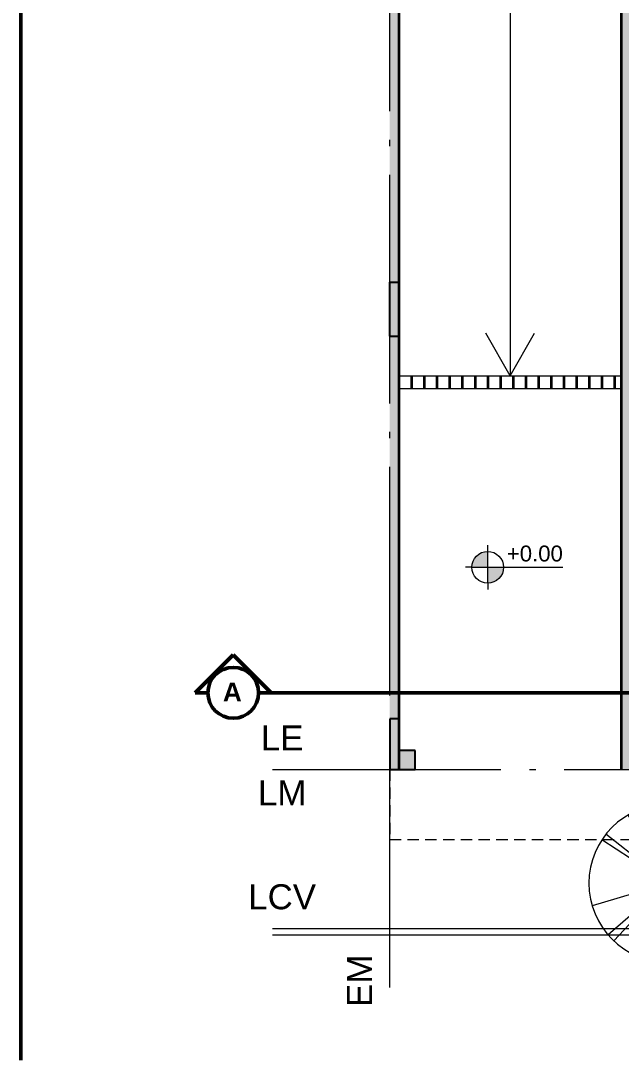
# Model space of a CAD drawing. Header units: metres. Extents: x 42 to 294, y -52 to 32.
# Drawn here: x 41.79 to 51.26, y 3.34 to 19.71 of the extents above; entities that cross this region are included whole.
import ezdxf

# ---------------------------------------------------------------- set-up
doc = ezdxf.new("R2010")
doc.units = ezdxf.units.M
doc.header["$LTSCALE"] = 0.15
doc.linetypes.add('ACAD_ISO02W100', pattern=[15, 12, -3])
doc.linetypes.add('ACAD_ISO04W100', pattern=[30, 24, -3, 0, -3])
doc.layers.get('0').update_dxf_attribs({"lineweight": 20})
for name, color, linetype, lineweight in [('A-----SYP', 6, 'Continuous', 50), ('A-FLOROTM', 6, 'Continuous', 13), ('A-FLORSTM', 2, 'Continuous', 9), ('A-WALL', 2, 'Continuous', 30), ('L-PLNTBEM', 3, 'Continuous', 9), ('PROYECCIONES', 7, 'ACAD_ISO02W100', 9), ('RECUADRO', 82, 'Continuous', 50), ('S-GRIDIDM', 1, 'Continuous', 20)]:
    doc.layers.add(name, color=color, linetype=linetype, lineweight=lineweight)
doc.layers.add('Hatch', color=8, linetype='Continuous')
doc.layers.add('MUROS', color=11, linetype='Continuous')
doc.styles.get("Standard").update_dxf_attribs({"font": 'arial.ttf', "height": 0.15})

# ---------------------------------------------------------------- blocks, each defined once
blk = doc.blocks.new('RPC Tree - Deciduous - Red Ash - 4_5-152-01 PBaja')
at = {"layer": 'L-PLNTBEM'}
for q in [(-0.398, 1.18), (-0.177, 1.232), (0.468, 1.154), (-0.626, 1.076), (0.762, 0.985), (-1.04, 0.684), (-0.976, 0.772), (1.17, 0.424), (-1.192, -0.358), (-0.943, -0.813), (-0.853, -0.907), (-0.177, -1.232), (1.235, 0.159), (0.672, -1.048), (0.834, -0.925), (1.172, -0.421)]:
    blk.add_line((0, 0), q, dxfattribs=at)
for start, end in [(360, 180), (180, 360)]:
    blk.add_arc((0, 0), 1.245, start, end, dxfattribs=at)
blk = doc.blocks.new('Sección - Extremo de sección-3896-02 Primer piso')
at = {"layer": 'A-----SYP'}
for p, q in [((-0.006, 0.00598), (-0.012, 0)), ((0, 0), (-0.006, 0.00598)), ((-0.012, 0), (-0.01, 0)), ((-0.002, 0), (0, 0))]:
    blk.add_line(p, q, dxfattribs=at)
blk.add_circle((-0.006, 0), 0.004, dxfattribs=at)
blk.add_arc((-0.006, 0), 0.004, 0, 180, dxfattribs=at)

msp = doc.modelspace()

# ---------------------------------------------------------------- hatches: boundary and pattern name
at = {"ltscale": 0.1}
h = msp.add_hatch(color=256, dxfattribs=at)
h.paths.add_polyline_path([(49.154, 11.356, 0.414214), (48.904, 11.106), (48.904, 11.106), (49.154, 11.106)])
h.paths.add_polyline_path([(49.404, 11.106), (49.154, 11.106), (49.154, 10.856, 0.414214)])
at = {"layer": 'Hatch'}
msp.add_hatch(color=256, dxfattribs=at).paths.add_polyline_path([(47.758, 15.594), (47.608, 15.594), (47.608, 14.744), (47.758, 14.744)])
at = {"layer": 'Hatch', "ltscale": 0.2}
msp.add_hatch(color=256, dxfattribs=at).paths.add_polyline_path([(47.608, 7.919), (48.008, 7.919), (48.008, 8.219), (47.758, 8.219), (47.758, 8.719), (47.608, 8.719)])
at = {"layer": 'MUROS', "ltscale": 0.1}
h = msp.add_hatch(color=256, dxfattribs=at)
h.paths.add_polyline_path([(54.533, 25.094), (54.633, 25.094), (54.633, 25.244), (54.583, 25.244), (54.533, 25.244), (54.533, 27.469), (54.233, 27.469), (54.233, 23.969), (54.533, 23.969)])
h.paths.add_polyline_path([(58.933, 27.919), (55.133, 27.919), (55.133, 27.769), (58.933, 27.769)])
h.paths.add_polyline_path([(60.033, 27.019), (59.733, 27.019), (59.733, 26.844), (59.683, 26.844), (59.683, 26.744), (59.733, 26.744), (59.733, 26.044), (59.733, 25.244), (58.933, 25.244), (58.933, 26.744), (58.983, 26.744), (58.983, 26.844), (58.783, 26.844), (58.783, 26.744), (58.833, 26.744), (58.833, 26.044), (58.833, 25.244), (58.033, 25.244), (58.033, 26.744), (58.083, 26.744), (58.083, 26.844), (56.333, 26.844), (56.333, 26.244), (56.433, 26.244), (56.433, 26.744), (57.933, 26.744), (57.933, 25.244), (56.433, 25.244), (56.433, 25.344), (56.333, 25.344), (56.333, 25.244), (55.533, 25.244), (55.533, 25.094), (55.733, 25.094), (55.733, 24.994), (55.883, 24.994), (55.883, 25.044), (55.883, 25.094), (56.733, 25.094), (56.733, 24.194), (56.883, 24.194), (56.883, 24.294), (56.833, 24.294), (56.833, 24.994), (56.833, 25.094), (58.233, 25.094), (58.233, 24.294), (57.583, 24.294), (57.583, 24.194), (58.983, 24.194), (58.983, 24.294), (58.333, 24.294), (58.333, 25.094), (59.733, 25.094), (59.733, 24.294), (59.683, 24.294), (59.683, 24.194), (59.733, 24.194), (59.733, 23.944), (60.033, 23.944)])
h.paths.add_polyline_path([(60.033, 23.344), (59.733, 23.344), (59.733, 22.794), (55.883, 22.794), (55.883, 24.194), (55.733, 24.194), (55.733, 21.544), (55.883, 21.544), (55.883, 22.644), (59.733, 22.644), (59.733, 22.394), (60.033, 22.394)])
h.paths.add_polyline_path([(59.733, 20.644), (55.883, 20.644), (55.883, 20.744), (55.733, 20.744), (55.733, 20.644), (55.533, 20.644), (55.533, 20.494), (59.733, 20.494)])
h.paths.add_polyline_path([(59.983, 20.494), (59.833, 20.494), (59.833, 20.394), (59.983, 20.394)])
h.paths.add_polyline_path([(61.033, 20.794), (60.033, 20.794), (60.033, 20.494), (61.033, 20.494)])
h.paths.add_polyline_path([(54.633, 20.644), (54.583, 20.644), (54.533, 20.644), (54.533, 20.494), (54.633, 20.494)])
h.paths.add_polyline_path([(54.533, 21.969), (54.233, 21.969), (54.233, 20.794), (54.533, 20.794)])
h.paths.add_polyline_path([(53.733, 20.794), (53.681, 20.794), (53.681, 20.494), (53.733, 20.494)])
h.paths.add_polyline_path([(52.731, 20.794), (48.008, 20.794), (48.008, 20.494), (51.258, 20.494), (51.258, 9.128), (51.408, 9.128), (51.408, 10.319), (51.833, 10.319), (51.833, 10.469), (51.408, 10.469), (51.408, 20.494), (52.731, 20.494)])
for points in [[(47.758, 20.344), (47.608, 20.344), (47.608, 15.594), (47.758, 15.594)], [(47.758, 14.744), (47.608, 14.744), (47.608, 9.128), (47.758, 9.128)], [(47.758, 9.128), (47.608, 9.128), (47.608, 8.719), (47.758, 8.719)], [(51.408, 9.128), (51.258, 9.128), (51.258, 7.919), (51.408, 7.919)]]:
    msp.add_hatch(color=256, dxfattribs=at).paths.add_polyline_path(points)

# ---------------------------------------------------------------- linework, layer by layer
for p, q in [((49.508, 20.494), (49.508, 14.119)), ((49.508, 14.119), (49.125, 14.792)), ((49.508, 14.119), (49.891, 14.792))]:
    msp.add_line(p, q)
at = {"ltscale": 0.1}
for p, q in [((49.154, 11.356), (49.154, 11.456)), ((49.154, 10.856), (49.154, 11.356)), ((48.904, 11.106), (48.804, 11.106)), ((48.904, 11.106), (50.336, 11.106)), ((49.154, 10.856), (49.154, 10.756))]:
    msp.add_line(p, q, dxfattribs=at)
msp.add_circle((49.154, 11.106), 0.25, dxfattribs=at)
at = {"layer": 'A-----SYP'}
for p, q in [((47.758, 9.128), (45.741, 9.128)), ((51.408, 9.128), (47.758, 9.128))]:
    msp.add_line(p, q, dxfattribs=at)
at = {"layer": 'A-FLOROTM'}
for p, q in [((45.76, 5.418), (77.608, 5.418)), ((45.76, 5.318), (77.608, 5.318))]:
    msp.add_line(p, q, dxfattribs=at)
at = {"layer": 'A-FLORSTM'}
for p, q in [((51.258, 20.494), (51.258, 13.919)), ((47.758, 14.119), (51.258, 14.119)), ((47.758, 13.919), (51.258, 13.919))]:
    msp.add_line(p, q, dxfattribs=at)
at = {"layer": 'A-WALL', "lineweight": 35}
for p, q in [((47.758, 7.919), (47.758, 20.494)), ((51.258, 20.494), (51.258, 7.919)), ((47.958, 13.919), (47.958, 14.119)), ((48.158, 13.919), (48.158, 14.119)), ((48.358, 13.919), (48.358, 14.119)), ((48.558, 13.919), (48.558, 14.119)), ((48.758, 13.919), (48.758, 14.119)), ((48.958, 13.919), (48.958, 14.119)), ((49.158, 13.919), (49.158, 14.119)), ((49.358, 13.919), (49.358, 14.119)), ((49.558, 13.919), (49.558, 14.119)), ((49.758, 13.919), (49.758, 14.119)), ((49.958, 13.919), (49.958, 14.119)), ((50.158, 13.919), (50.158, 14.119)), ((50.358, 13.919), (50.358, 14.119)), ((50.558, 13.919), (50.558, 14.119)), ((50.758, 13.919), (50.758, 14.119)), ((50.958, 13.919), (50.958, 14.119)), ((51.158, 13.919), (51.158, 14.119))]:
    msp.add_line(p, q, dxfattribs=at)
at = {"layer": 'Hatch', "ltscale": 0.2}
for p, q in [((47.608, 15.594), (47.758, 15.594)), ((47.608, 14.744), (47.608, 15.594)), ((47.758, 15.594), (47.758, 14.744)), ((47.608, 14.744), (47.758, 14.744)), ((47.758, 8.719), (47.608, 8.719)), ((47.608, 8.719), (47.608, 7.919)), ((47.758, 8.219), (47.758, 8.719)), ((48.008, 8.219), (47.758, 8.219)), ((48.008, 7.919), (48.008, 8.219)), ((47.608, 7.919), (48.008, 7.919))]:
    msp.add_line(p, q, dxfattribs=at)
at = {"layer": 'PROYECCIONES', "ltscale": 0.1}
for p, q in [((47.608, 7.919), (47.608, 6.819)), ((47.608, 6.819), (60.908, 6.819))]:
    msp.add_line(p, q, dxfattribs=at)
at = {"layer": 'RECUADRO', "ltscale": 0.1}
msp.add_line((41.791, 3.341), (41.791, 31.505), dxfattribs=at)
at = {"layer": 'S-GRIDIDM', "linetype": 'ACAD_ISO04W100'}
for p, q in [((47.608, 4.487), (47.608, 29.411)), ((45.76, 7.919), (77.608, 7.919))]:
    msp.add_line(p, q, dxfattribs=at)

# ---------------------------------------------------------------- block references
at = {"layer": 'L-PLNTBEM'}
msp.add_blockref('RPC Tree - Deciduous - Red Ash - 4_5-152-01 PBaja', (51.993, 6.129), dxfattribs=at)

# ---------------------------------------------------------------- texts
at = {"ltscale": 0.1, "insert": (49.454, 11.447), "char_height": 0.25, "width": 1.01133, "attachment_point": 1}
msp.add_mtext('{\\fArial|b0|i0|c0|p34;+0.00}', dxfattribs=at)
at = {"layer": 'S-GRIDIDM', "char_height": 0.39341, "width": 0.9072, "attachment_point": 2, "line_spacing_factor": 0.938532, "bg_fill": 3, "box_fill_scale": 1.25, "bg_fill_color": 0, "bg_fill_transparency": 0}
for s, insert in [('{\\fArial|b0|i0|c0|p34;LE}', (45.912, 8.614)), ('{\\fArial|b0|i0|c0|p34;LCV}', (45.912, 6.112))]:
    msp.add_mtext(s, dxfattribs=dict(at, insert=insert))
at = {"layer": 'S-GRIDIDM', "insert": (46.935, 4.592), "char_height": 0.39341, "width": 0.9072, "attachment_point": 2, "rotation": 90, "line_spacing_factor": 0.938532, "bg_fill": 3, "box_fill_scale": 1.25, "bg_fill_color": 0, "bg_fill_transparency": 0}
msp.add_mtext('{\\fArial|b0|i0|c0|p34;EM}', dxfattribs=at)

# ---------------------------------------------------------------- next in the draw order: block references
at = {"layer": 'A-----SYP', "xscale": 99.99999999999993, "yscale": 99.99999999999993, "zscale": 99.99999999999993}
msp.add_blockref('Sección - Extremo de sección-3896-02 Primer piso', (45.741, 9.128), dxfattribs=at)

# ---------------------------------------------------------------- next in the draw order: texts
at = {"layer": 'S-GRIDIDM', "insert": (45.912, 7.75), "char_height": 0.39341, "width": 0.9072, "attachment_point": 2, "line_spacing_factor": 0.938532, "bg_fill": 3, "box_fill_scale": 1.25, "bg_fill_color": 0, "bg_fill_transparency": 0}
msp.add_mtext('{\\fArial|b0|i0|c0|p34;LM}', dxfattribs=at)

# ---------------------------------------------------------------- next in the draw order: texts
at = {"layer": 'A-----SYP', "insert": (45.127, 9.289), "char_height": 0.29506, "width": 0.162, "attachment_point": 2, "line_spacing_factor": 0.938532, "bg_fill": 3, "box_fill_scale": 1.25, "bg_fill_color": 0, "bg_fill_transparency": 0}
msp.add_mtext('{\\fArial|b1|i0|c0|p34;A}', dxfattribs=at)

doc.saveas('drawing.dxf')
